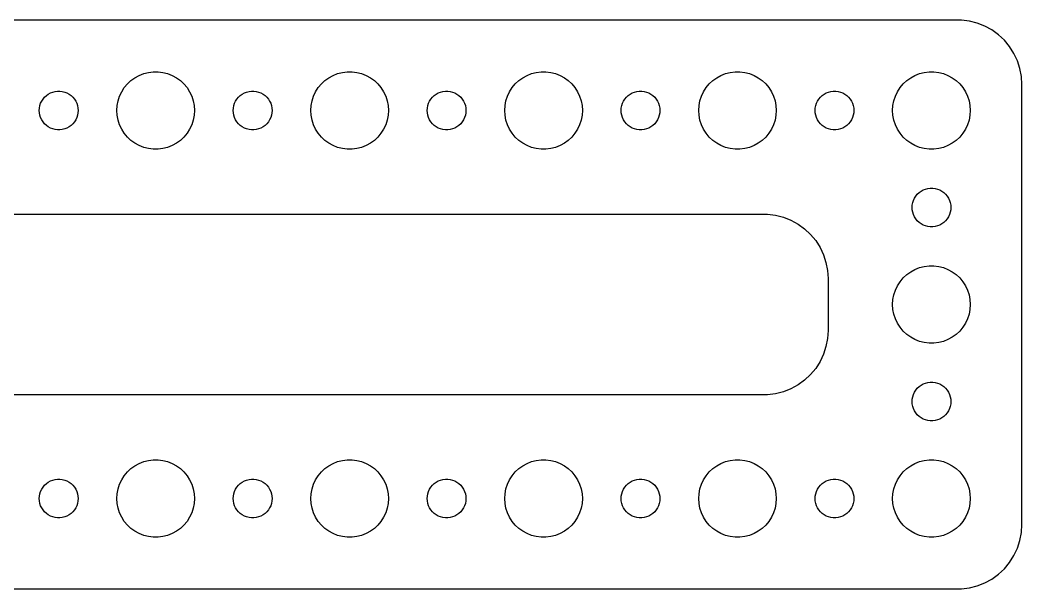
# Model space of a CAD drawing. Header units: metres. Extents: x -74 to 74, y -22 to 22.
# Drawn here: x -3 to 74.5, y -22 to 22 of the extents above; entities that cross this region are included whole.
import ezdxf

# ---------------------------------------------------------------- set-up
doc = ezdxf.new("R2010")
doc.units = ezdxf.units.M

msp = doc.modelspace()

# ---------------------------------------------------------------- linework, layer by layer
for p, q in [((69.8139, 21.9901), (-69.8139, 21.9901)), ((70.4369, 21.9114), (69.8139, 21.9901)), ((71.0451, 21.7553), (70.4369, 21.9114)), ((71.6289, 21.5241), (71.0451, 21.7553)), ((72.1791, 21.2216), (71.6289, 21.5241)), ((72.6871, 20.8526), (72.1791, 21.2216)), ((73.1448, 20.4227), (72.6871, 20.8526)), ((73.5451, 19.9389), (73.1448, 20.4227)), ((73.8815, 19.4088), (73.5451, 19.9389)), ((74.1489, 18.8406), (73.8815, 19.4088)), ((74.3429, 18.2434), (74.1489, 18.8406)), ((6.22266, 17.7145), (6.57294, 17.8532)), ((6.57294, 17.8532), (6.93785, 17.9469)), ((6.93785, 17.9469), (7.31161, 17.9941)), ((7.31161, 17.9941), (7.68837, 17.9941)), ((7.68837, 17.9941), (8.06213, 17.9469)), ((8.06213, 17.9469), (8.42705, 17.8532)), ((8.42705, 17.8532), (8.77733, 17.7145)), ((21.2227, 17.7145), (21.5729, 17.8532)), ((21.5729, 17.8532), (21.9379, 17.9469)), ((21.9379, 17.9469), (22.3116, 17.9941)), ((22.3116, 17.9941), (22.6884, 17.9941)), ((22.6884, 17.9941), (23.0621, 17.9469)), ((23.0621, 17.9469), (23.427, 17.8532)), ((23.427, 17.8532), (23.7773, 17.7145)), ((36.2227, 17.7145), (36.5729, 17.8532)), ((36.5729, 17.8532), (36.9379, 17.9469)), ((36.9379, 17.9469), (37.3116, 17.9941)), ((37.3116, 17.9941), (37.6884, 17.9941)), ((37.6884, 17.9941), (38.0621, 17.9469)), ((38.0621, 17.9469), (38.427, 17.8532)), ((38.427, 17.8532), (38.7773, 17.7145)), ((51.2227, 17.7145), (51.5729, 17.8532)), ((51.5729, 17.8532), (51.9379, 17.9469)), ((51.9379, 17.9469), (52.3116, 17.9941)), ((52.3116, 17.9941), (52.6884, 17.9941)), ((52.6884, 17.9941), (53.0621, 17.9469)), ((53.0621, 17.9469), (53.427, 17.8532)), ((53.427, 17.8532), (53.7773, 17.7145)), ((66.2227, 17.7145), (66.573, 17.8532)), ((66.573, 17.8532), (66.9379, 17.9469)), ((66.9379, 17.9469), (67.3116, 17.9941)), ((67.3116, 17.9941), (67.6884, 17.9941)), ((67.6884, 17.9941), (68.0621, 17.9469)), ((68.0621, 17.9469), (68.427, 17.8532)), ((68.427, 17.8532), (68.7773, 17.7145)), ((74.4606, 17.6267), (74.3429, 18.2434)), ((5.07294, 16.7634), (5.31308, 17.0536)), ((5.31308, 17.0536), (5.58772, 17.3115)), ((5.58772, 17.3115), (5.89252, 17.533)), ((5.89252, 17.533), (6.22266, 17.7145)), ((8.77733, 17.7145), (9.10747, 17.533)), ((9.10747, 17.533), (9.41226, 17.3115)), ((9.41226, 17.3115), (9.6869, 17.0536)), ((9.6869, 17.0536), (9.92705, 16.7634)), ((20.0729, 16.7634), (20.3131, 17.0536)), ((20.3131, 17.0536), (20.5877, 17.3115)), ((20.5877, 17.3115), (20.8925, 17.533)), ((20.8925, 17.533), (21.2227, 17.7145)), ((23.7773, 17.7145), (24.1075, 17.533)), ((24.1075, 17.533), (24.4123, 17.3115)), ((24.4123, 17.3115), (24.6869, 17.0536)), ((24.6869, 17.0536), (24.927, 16.7634)), ((35.0729, 16.7634), (35.3131, 17.0536)), ((35.3131, 17.0536), (35.5877, 17.3115)), ((35.5877, 17.3115), (35.8925, 17.533)), ((35.8925, 17.533), (36.2227, 17.7145)), ((38.7773, 17.7145), (39.1075, 17.533)), ((39.1075, 17.533), (39.4123, 17.3115)), ((39.4123, 17.3115), (39.6869, 17.0536)), ((39.6869, 17.0536), (39.927, 16.7634)), ((50.0729, 16.7634), (50.3131, 17.0536)), ((50.3131, 17.0536), (50.5877, 17.3115)), ((50.5877, 17.3115), (50.8925, 17.533)), ((50.8925, 17.533), (51.2227, 17.7145)), ((53.7773, 17.7145), (54.1075, 17.533)), ((54.1075, 17.533), (54.4123, 17.3115)), ((54.4123, 17.3115), (54.6869, 17.0536)), ((54.6869, 17.0536), (54.927, 16.7634)), ((65.073, 16.7634), (65.3131, 17.0536)), ((65.3131, 17.0536), (65.5877, 17.3115)), ((65.5877, 17.3115), (65.8925, 17.533)), ((65.8925, 17.533), (66.2227, 17.7145)), ((68.7773, 17.7145), (69.1075, 17.533)), ((69.1075, 17.533), (69.4123, 17.3115)), ((69.4123, 17.3115), (69.6869, 17.0536)), ((69.6869, 17.0536), (69.927, 16.7634)), ((74.5, 17), (74.4606, 17.6267)), ((-0.80373, 16.2665), (-0.63866, 16.3572)), ((-0.63866, 16.3572), (-0.46352, 16.4266)), ((-0.46352, 16.4266), (-0.28107, 16.4734)), ((-0.28107, 16.4734), (-0.09418, 16.497)), ((-0.09418, 16.497), (0.09418, 16.497)), ((0.09418, 16.497), (0.28107, 16.4734)), ((0.28107, 16.4734), (0.46352, 16.4266)), ((0.46352, 16.4266), (0.63866, 16.3572)), ((0.63866, 16.3572), (0.80373, 16.2665)), ((4.71066, 16.1044), (4.87108, 16.4453)), ((4.87108, 16.4453), (5.07294, 16.7634)), ((9.92705, 16.7634), (10.1289, 16.4453)), ((10.1289, 16.4453), (10.2893, 16.1044)), ((14.1963, 16.2665), (14.3613, 16.3572)), ((14.3613, 16.3572), (14.5365, 16.4266)), ((14.5365, 16.4266), (14.7189, 16.4734)), ((14.7189, 16.4734), (14.9058, 16.497)), ((14.9058, 16.497), (15.0942, 16.497)), ((15.0942, 16.497), (15.2811, 16.4734)), ((15.2811, 16.4734), (15.4635, 16.4266)), ((15.4635, 16.4266), (15.6387, 16.3572)), ((15.6387, 16.3572), (15.8037, 16.2665)), ((19.7107, 16.1044), (19.8711, 16.4453)), ((19.8711, 16.4453), (20.0729, 16.7634)), ((24.927, 16.7634), (25.1289, 16.4453)), ((25.1289, 16.4453), (25.2893, 16.1044)), ((29.1963, 16.2665), (29.3613, 16.3572)), ((29.3613, 16.3572), (29.5365, 16.4266)), ((29.5365, 16.4266), (29.7189, 16.4734)), ((29.7189, 16.4734), (29.9058, 16.497)), ((29.9058, 16.497), (30.0942, 16.497)), ((30.0942, 16.497), (30.2811, 16.4734)), ((30.2811, 16.4734), (30.4635, 16.4266)), ((30.4635, 16.4266), (30.6387, 16.3572)), ((30.6387, 16.3572), (30.8037, 16.2665)), ((34.7107, 16.1044), (34.8711, 16.4453)), ((34.8711, 16.4453), (35.0729, 16.7634)), ((39.927, 16.7634), (40.1289, 16.4453)), ((40.1289, 16.4453), (40.2893, 16.1044)), ((44.1963, 16.2665), (44.3613, 16.3572)), ((44.3613, 16.3572), (44.5365, 16.4266)), ((44.5365, 16.4266), (44.7189, 16.4734)), ((44.7189, 16.4734), (44.9058, 16.497)), ((44.9058, 16.497), (45.0942, 16.497)), ((45.0942, 16.497), (45.2811, 16.4734)), ((45.2811, 16.4734), (45.4635, 16.4266)), ((45.4635, 16.4266), (45.6387, 16.3572)), ((45.6387, 16.3572), (45.8037, 16.2665)), ((49.7107, 16.1044), (49.8711, 16.4453)), ((49.8711, 16.4453), (50.0729, 16.7634)), ((54.927, 16.7634), (55.1289, 16.4453)), ((55.1289, 16.4453), (55.2893, 16.1044)), ((59.1963, 16.2665), (59.3613, 16.3572)), ((59.3613, 16.3572), (59.5365, 16.4266)), ((59.5365, 16.4266), (59.7189, 16.4734)), ((59.7189, 16.4734), (59.9058, 16.497)), ((59.9058, 16.497), (60.0942, 16.497)), ((60.0942, 16.497), (60.2811, 16.4734)), ((60.2811, 16.4734), (60.4635, 16.4266)), ((60.4635, 16.4266), (60.6387, 16.3572)), ((60.6387, 16.3572), (60.8037, 16.2665)), ((64.7107, 16.1044), (64.8711, 16.4453)), ((64.8711, 16.4453), (65.073, 16.7634)), ((69.927, 16.7634), (70.1289, 16.4453)), ((70.1289, 16.4453), (70.2893, 16.1044)), ((74.5, -17), (74.5, 17)), ((-1.45287, 15.373), (-1.39465, 15.5522)), ((-1.39465, 15.5522), (-1.31445, 15.7226)), ((-1.31445, 15.7226), (-1.21352, 15.8817)), ((-1.21352, 15.8817), (-1.09344, 16.0268)), ((-1.09344, 16.0268), (-0.95613, 16.1558)), ((-0.95613, 16.1558), (-0.80373, 16.2665)), ((0.80373, 16.2665), (0.95613, 16.1558)), ((0.95613, 16.1558), (1.09344, 16.0268)), ((1.09344, 16.0268), (1.21352, 15.8817)), ((1.21352, 15.8817), (1.31445, 15.7226)), ((1.31445, 15.7226), (1.39465, 15.5522)), ((1.39465, 15.5522), (1.45287, 15.373)), ((4.52365, 15.376), (4.59424, 15.7461)), ((4.59424, 15.7461), (4.71066, 16.1044)), ((10.2893, 16.1044), (10.4057, 15.7461)), ((10.4057, 15.7461), (10.4763, 15.376)), ((13.5471, 15.373), (13.6053, 15.5522)), ((13.6053, 15.5522), (13.6855, 15.7226)), ((13.6855, 15.7226), (13.7865, 15.8817)), ((13.7865, 15.8817), (13.9065, 16.0268)), ((13.9065, 16.0268), (14.0439, 16.1558)), ((14.0439, 16.1558), (14.1963, 16.2665)), ((15.8037, 16.2665), (15.9561, 16.1558)), ((15.9561, 16.1558), (16.0934, 16.0268)), ((16.0934, 16.0268), (16.2135, 15.8817)), ((16.2135, 15.8817), (16.3145, 15.7226)), ((16.3145, 15.7226), (16.3947, 15.5522)), ((16.3947, 15.5522), (16.4529, 15.373)), ((19.5237, 15.376), (19.5942, 15.7461)), ((19.5942, 15.7461), (19.7107, 16.1044)), ((25.2893, 16.1044), (25.4057, 15.7461)), ((25.4057, 15.7461), (25.4763, 15.376)), ((28.5471, 15.373), (28.6053, 15.5522)), ((28.6053, 15.5522), (28.6855, 15.7226)), ((28.6855, 15.7226), (28.7865, 15.8817)), ((28.7865, 15.8817), (28.9065, 16.0268)), ((28.9065, 16.0268), (29.0439, 16.1558)), ((29.0439, 16.1558), (29.1963, 16.2665)), ((30.8037, 16.2665), (30.9561, 16.1558)), ((30.9561, 16.1558), (31.0934, 16.0268)), ((31.0934, 16.0268), (31.2135, 15.8817)), ((31.2135, 15.8817), (31.3145, 15.7226)), ((31.3145, 15.7226), (31.3947, 15.5522)), ((31.3947, 15.5522), (31.4529, 15.373)), ((34.5237, 15.376), (34.5942, 15.7461)), ((34.5942, 15.7461), (34.7107, 16.1044)), ((40.2893, 16.1044), (40.4057, 15.7461)), ((40.4057, 15.7461), (40.4763, 15.376)), ((43.5471, 15.373), (43.6053, 15.5522)), ((43.6053, 15.5522), (43.6855, 15.7226)), ((43.6855, 15.7226), (43.7865, 15.8817)), ((43.7865, 15.8817), (43.9065, 16.0268)), ((43.9065, 16.0268), (44.0439, 16.1558)), ((44.0439, 16.1558), (44.1963, 16.2665)), ((45.8037, 16.2665), (45.9561, 16.1558)), ((45.9561, 16.1558), (46.0934, 16.0268)), ((46.0934, 16.0268), (46.2135, 15.8817)), ((46.2135, 15.8817), (46.3145, 15.7226)), ((46.3145, 15.7226), (46.3947, 15.5522)), ((46.3947, 15.5522), (46.4529, 15.373)), ((49.5237, 15.376), (49.5942, 15.7461)), ((49.5942, 15.7461), (49.7107, 16.1044)), ((55.2893, 16.1044), (55.4057, 15.7461)), ((55.4057, 15.7461), (55.4763, 15.376)), ((58.5471, 15.373), (58.6053, 15.5522)), ((58.6053, 15.5522), (58.6855, 15.7226)), ((58.6855, 15.7226), (58.7865, 15.8817)), ((58.7865, 15.8817), (58.9065, 16.0268)), ((58.9065, 16.0268), (59.0439, 16.1558)), ((59.0439, 16.1558), (59.1963, 16.2665)), ((60.8037, 16.2665), (60.9561, 16.1558)), ((60.9561, 16.1558), (61.0934, 16.0268)), ((61.0934, 16.0268), (61.2135, 15.8817)), ((61.2135, 15.8817), (61.3145, 15.7226)), ((61.3145, 15.7226), (61.3947, 15.5522)), ((61.3947, 15.5522), (61.4529, 15.373)), ((64.5237, 15.376), (64.5943, 15.7461)), ((64.5943, 15.7461), (64.7107, 16.1044)), ((70.2893, 16.1044), (70.4057, 15.7461)), ((70.4057, 15.7461), (70.4763, 15.376)), ((-1.5, 15), (-1.48816, 15.188)), ((-1.48816, 14.812), (-1.5, 15)), ((-1.48816, 15.188), (-1.45287, 15.373)), ((-1.45287, 14.627), (-1.48816, 14.812)), ((1.45287, 15.373), (1.48816, 15.188)), ((1.48816, 14.812), (1.45287, 14.627)), ((1.48816, 15.188), (1.5, 15)), ((1.5, 15), (1.48816, 14.812)), ((4.5, 15), (4.52365, 15.376)), ((4.52365, 14.624), (4.5, 15)), ((10.4763, 15.376), (10.5, 15)), ((10.5, 15), (10.4763, 14.624)), ((13.5, 15), (13.5118, 15.188)), ((13.5118, 14.812), (13.5, 15)), ((13.5118, 15.188), (13.5471, 15.373)), ((13.5471, 14.627), (13.5118, 14.812)), ((16.4529, 15.373), (16.4882, 15.188)), ((16.4882, 14.812), (16.4529, 14.627)), ((16.4882, 15.188), (16.5, 15)), ((16.5, 15), (16.4882, 14.812)), ((19.5, 15), (19.5237, 15.376)), ((19.5237, 14.624), (19.5, 15)), ((25.4763, 15.376), (25.5, 15)), ((25.5, 15), (25.4763, 14.624)), ((28.5, 15), (28.5118, 15.188)), ((28.5118, 14.812), (28.5, 15)), ((28.5118, 15.188), (28.5471, 15.373)), ((28.5471, 14.627), (28.5118, 14.812)), ((31.4529, 15.373), (31.4882, 15.188)), ((31.4882, 14.812), (31.4529, 14.627)), ((31.4882, 15.188), (31.5, 15)), ((31.5, 15), (31.4882, 14.812)), ((34.5, 15), (34.5237, 15.376)), ((34.5237, 14.624), (34.5, 15)), ((40.4763, 15.376), (40.5, 15)), ((40.5, 15), (40.4763, 14.624)), ((43.5, 15), (43.5118, 15.188)), ((43.5118, 14.812), (43.5, 15)), ((43.5118, 15.188), (43.5471, 15.373)), ((43.5471, 14.627), (43.5118, 14.812)), ((46.4529, 15.373), (46.4882, 15.188)), ((46.4882, 14.812), (46.4529, 14.627)), ((46.4882, 15.188), (46.5, 15)), ((46.5, 15), (46.4882, 14.812)), ((49.5, 15), (49.5237, 15.376)), ((49.5237, 14.624), (49.5, 15)), ((55.4763, 15.376), (55.5, 15)), ((55.5, 15), (55.4763, 14.624)), ((58.5, 15), (58.5118, 15.188)), ((58.5118, 14.812), (58.5, 15)), ((58.5118, 15.188), (58.5471, 15.373)), ((58.5471, 14.627), (58.5118, 14.812)), ((61.4529, 15.373), (61.4882, 15.188)), ((61.4882, 14.812), (61.4529, 14.627)), ((61.4882, 15.188), (61.5, 15)), ((61.5, 15), (61.4882, 14.812)), ((64.5, 15), (64.5237, 15.376)), ((64.5237, 14.624), (64.5, 15)), ((70.4763, 15.376), (70.5, 15)), ((70.5, 15), (70.4763, 14.624)), ((-1.39465, 14.4478), (-1.45287, 14.627)), ((-1.31445, 14.2774), (-1.39465, 14.4478)), ((-1.21352, 14.1183), (-1.31445, 14.2774)), ((-1.09344, 13.9732), (-1.21352, 14.1183)), ((-0.95613, 13.8442), (-1.09344, 13.9732)), ((1.09344, 13.9732), (0.95613, 13.8442)), ((1.21352, 14.1183), (1.09344, 13.9732)), ((1.31445, 14.2774), (1.21352, 14.1183)), ((1.39465, 14.4478), (1.31445, 14.2774)), ((1.45287, 14.627), (1.39465, 14.4478)), ((4.59424, 14.2539), (4.52365, 14.624)), ((4.71066, 13.8956), (4.59424, 14.2539)), ((10.4057, 14.2539), (10.2893, 13.8956)), ((10.4763, 14.624), (10.4057, 14.2539)), ((13.6053, 14.4478), (13.5471, 14.627)), ((13.6855, 14.2774), (13.6053, 14.4478)), ((13.7865, 14.1183), (13.6855, 14.2774)), ((13.9065, 13.9732), (13.7865, 14.1183)), ((14.0439, 13.8442), (13.9065, 13.9732)), ((16.0934, 13.9732), (15.9561, 13.8442)), ((16.2135, 14.1183), (16.0934, 13.9732)), ((16.3145, 14.2774), (16.2135, 14.1183)), ((16.3947, 14.4478), (16.3145, 14.2774)), ((16.4529, 14.627), (16.3947, 14.4478)), ((19.5942, 14.2539), (19.5237, 14.624)), ((19.7107, 13.8956), (19.5942, 14.2539)), ((25.4057, 14.2539), (25.2893, 13.8956)), ((25.4763, 14.624), (25.4057, 14.2539)), ((28.6053, 14.4478), (28.5471, 14.627)), ((28.6855, 14.2774), (28.6053, 14.4478)), ((28.7865, 14.1183), (28.6855, 14.2774)), ((28.9065, 13.9732), (28.7865, 14.1183)), ((29.0439, 13.8442), (28.9065, 13.9732)), ((31.0934, 13.9732), (30.9561, 13.8442)), ((31.2135, 14.1183), (31.0934, 13.9732)), ((31.3145, 14.2774), (31.2135, 14.1183)), ((31.3947, 14.4478), (31.3145, 14.2774)), ((31.4529, 14.627), (31.3947, 14.4478)), ((34.5942, 14.2539), (34.5237, 14.624)), ((34.7107, 13.8956), (34.5942, 14.2539)), ((40.4057, 14.2539), (40.2893, 13.8956)), ((40.4763, 14.624), (40.4057, 14.2539)), ((43.6053, 14.4478), (43.5471, 14.627)), ((43.6855, 14.2774), (43.6053, 14.4478)), ((43.7865, 14.1183), (43.6855, 14.2774)), ((43.9065, 13.9732), (43.7865, 14.1183)), ((44.0439, 13.8442), (43.9065, 13.9732)), ((46.0934, 13.9732), (45.9561, 13.8442)), ((46.2135, 14.1183), (46.0934, 13.9732)), ((46.3145, 14.2774), (46.2135, 14.1183)), ((46.3947, 14.4478), (46.3145, 14.2774)), ((46.4529, 14.627), (46.3947, 14.4478)), ((49.5942, 14.2539), (49.5237, 14.624)), ((49.7107, 13.8956), (49.5942, 14.2539)), ((55.4057, 14.2539), (55.2893, 13.8956)), ((55.4763, 14.624), (55.4057, 14.2539)), ((58.6053, 14.4478), (58.5471, 14.627)), ((58.6855, 14.2774), (58.6053, 14.4478)), ((58.7865, 14.1183), (58.6855, 14.2774)), ((58.9065, 13.9732), (58.7865, 14.1183)), ((59.0439, 13.8442), (58.9065, 13.9732)), ((61.0934, 13.9732), (60.9561, 13.8442)), ((61.2135, 14.1183), (61.0934, 13.9732)), ((61.3145, 14.2774), (61.2135, 14.1183)), ((61.3947, 14.4478), (61.3145, 14.2774)), ((61.4529, 14.627), (61.3947, 14.4478)), ((64.5943, 14.2539), (64.5237, 14.624)), ((64.7107, 13.8956), (64.5943, 14.2539)), ((70.4057, 14.2539), (70.2893, 13.8956)), ((70.4763, 14.624), (70.4057, 14.2539)), ((-0.80373, 13.7335), (-0.95613, 13.8442)), ((-0.63866, 13.6427), (-0.80373, 13.7335)), ((-0.46352, 13.5734), (-0.63866, 13.6427)), ((-0.28107, 13.5266), (-0.46352, 13.5734)), ((-0.09418, 13.5029), (-0.28107, 13.5266)), ((0.09418, 13.5029), (-0.09418, 13.5029)), ((0.28107, 13.5266), (0.09418, 13.5029)), ((0.46352, 13.5734), (0.28107, 13.5266)), ((0.63866, 13.6427), (0.46352, 13.5734)), ((0.80373, 13.7335), (0.63866, 13.6427)), ((0.95613, 13.8442), (0.80373, 13.7335)), ((4.87108, 13.5547), (4.71066, 13.8956)), ((5.07294, 13.2366), (4.87108, 13.5547)), ((5.31308, 12.9464), (5.07294, 13.2366)), ((9.92705, 13.2366), (9.6869, 12.9464)), ((10.1289, 13.5547), (9.92705, 13.2366)), ((10.2893, 13.8956), (10.1289, 13.5547)), ((14.1963, 13.7335), (14.0439, 13.8442)), ((14.3613, 13.6427), (14.1963, 13.7335)), ((14.5365, 13.5734), (14.3613, 13.6427)), ((14.7189, 13.5266), (14.5365, 13.5734)), ((14.9058, 13.5029), (14.7189, 13.5266)), ((15.0942, 13.5029), (14.9058, 13.5029)), ((15.2811, 13.5266), (15.0942, 13.5029)), ((15.4635, 13.5734), (15.2811, 13.5266)), ((15.6387, 13.6427), (15.4635, 13.5734)), ((15.8037, 13.7335), (15.6387, 13.6427)), ((15.9561, 13.8442), (15.8037, 13.7335)), ((19.8711, 13.5547), (19.7107, 13.8956)), ((20.0729, 13.2366), (19.8711, 13.5547)), ((20.3131, 12.9464), (20.0729, 13.2366)), ((24.927, 13.2366), (24.6869, 12.9464)), ((25.1289, 13.5547), (24.927, 13.2366)), ((25.2893, 13.8956), (25.1289, 13.5547)), ((29.1963, 13.7335), (29.0439, 13.8442)), ((29.3613, 13.6427), (29.1963, 13.7335)), ((29.5365, 13.5734), (29.3613, 13.6427)), ((29.7189, 13.5266), (29.5365, 13.5734)), ((29.9058, 13.5029), (29.7189, 13.5266)), ((30.0942, 13.5029), (29.9058, 13.5029)), ((30.2811, 13.5266), (30.0942, 13.5029)), ((30.4635, 13.5734), (30.2811, 13.5266)), ((30.6387, 13.6427), (30.4635, 13.5734)), ((30.8037, 13.7335), (30.6387, 13.6427)), ((30.9561, 13.8442), (30.8037, 13.7335)), ((34.8711, 13.5547), (34.7107, 13.8956)), ((35.0729, 13.2366), (34.8711, 13.5547)), ((35.3131, 12.9464), (35.0729, 13.2366)), ((39.927, 13.2366), (39.6869, 12.9464)), ((40.1289, 13.5547), (39.927, 13.2366)), ((40.2893, 13.8956), (40.1289, 13.5547)), ((44.1963, 13.7335), (44.0439, 13.8442)), ((44.3613, 13.6427), (44.1963, 13.7335)), ((44.5365, 13.5734), (44.3613, 13.6427)), ((44.7189, 13.5266), (44.5365, 13.5734)), ((44.9058, 13.5029), (44.7189, 13.5266)), ((45.0942, 13.5029), (44.9058, 13.5029)), ((45.2811, 13.5266), (45.0942, 13.5029)), ((45.4635, 13.5734), (45.2811, 13.5266)), ((45.6387, 13.6427), (45.4635, 13.5734)), ((45.8037, 13.7335), (45.6387, 13.6427)), ((45.9561, 13.8442), (45.8037, 13.7335)), ((49.8711, 13.5547), (49.7107, 13.8956)), ((50.0729, 13.2366), (49.8711, 13.5547)), ((50.3131, 12.9464), (50.0729, 13.2366)), ((54.927, 13.2366), (54.6869, 12.9464)), ((55.1289, 13.5547), (54.927, 13.2366)), ((55.2893, 13.8956), (55.1289, 13.5547)), ((59.1963, 13.7335), (59.0439, 13.8442)), ((59.3613, 13.6427), (59.1963, 13.7335)), ((59.5365, 13.5734), (59.3613, 13.6427)), ((59.7189, 13.5266), (59.5365, 13.5734)), ((59.9058, 13.5029), (59.7189, 13.5266)), ((60.0942, 13.5029), (59.9058, 13.5029)), ((60.2811, 13.5266), (60.0942, 13.5029)), ((60.4635, 13.5734), (60.2811, 13.5266)), ((60.6387, 13.6427), (60.4635, 13.5734)), ((60.8037, 13.7335), (60.6387, 13.6427)), ((60.9561, 13.8442), (60.8037, 13.7335)), ((64.8711, 13.5547), (64.7107, 13.8956)), ((65.073, 13.2366), (64.8711, 13.5547)), ((65.3131, 12.9464), (65.073, 13.2366)), ((69.927, 13.2366), (69.6869, 12.9464)), ((70.1289, 13.5547), (69.927, 13.2366)), ((70.2893, 13.8956), (70.1289, 13.5547)), ((5.58772, 12.6884), (5.31308, 12.9464)), ((5.89252, 12.467), (5.58772, 12.6884)), ((6.22266, 12.2855), (5.89252, 12.467)), ((9.10747, 12.467), (8.77733, 12.2855)), ((9.41226, 12.6884), (9.10747, 12.467)), ((9.6869, 12.9464), (9.41226, 12.6884)), ((20.5877, 12.6884), (20.3131, 12.9464)), ((20.8925, 12.467), (20.5877, 12.6884)), ((21.2227, 12.2855), (20.8925, 12.467)), ((24.1075, 12.467), (23.7773, 12.2855)), ((24.4123, 12.6884), (24.1075, 12.467)), ((24.6869, 12.9464), (24.4123, 12.6884)), ((35.5877, 12.6884), (35.3131, 12.9464)), ((35.8925, 12.467), (35.5877, 12.6884)), ((36.2227, 12.2855), (35.8925, 12.467)), ((39.1075, 12.467), (38.7773, 12.2855)), ((39.4123, 12.6884), (39.1075, 12.467)), ((39.6869, 12.9464), (39.4123, 12.6884)), ((50.5877, 12.6884), (50.3131, 12.9464)), ((50.8925, 12.467), (50.5877, 12.6884)), ((51.2227, 12.2855), (50.8925, 12.467)), ((54.1075, 12.467), (53.7773, 12.2855)), ((54.4123, 12.6884), (54.1075, 12.467)), ((54.6869, 12.9464), (54.4123, 12.6884)), ((65.5877, 12.6884), (65.3131, 12.9464)), ((65.8925, 12.467), (65.5877, 12.6884)), ((66.2227, 12.2855), (65.8925, 12.467)), ((69.1075, 12.467), (68.7773, 12.2855)), ((69.4123, 12.6884), (69.1075, 12.467)), ((69.6869, 12.9464), (69.4123, 12.6884)), ((6.57294, 12.1468), (6.22266, 12.2855)), ((6.93785, 12.0531), (6.57294, 12.1468)), ((7.31161, 12.0059), (6.93785, 12.0531)), ((7.68837, 12.0059), (7.31161, 12.0059)), ((8.06213, 12.0531), (7.68837, 12.0059)), ((8.42705, 12.1468), (8.06213, 12.0531)), ((8.77733, 12.2855), (8.42705, 12.1468)), ((21.5729, 12.1468), (21.2227, 12.2855)), ((21.9379, 12.0531), (21.5729, 12.1468)), ((22.3116, 12.0059), (21.9379, 12.0531)), ((22.6884, 12.0059), (22.3116, 12.0059)), ((23.0621, 12.0531), (22.6884, 12.0059)), ((23.427, 12.1468), (23.0621, 12.0531)), ((23.7773, 12.2855), (23.427, 12.1468)), ((36.5729, 12.1468), (36.2227, 12.2855)), ((36.9379, 12.0531), (36.5729, 12.1468)), ((37.3116, 12.0059), (36.9379, 12.0531)), ((37.6884, 12.0059), (37.3116, 12.0059)), ((38.0621, 12.0531), (37.6884, 12.0059)), ((38.427, 12.1468), (38.0621, 12.0531)), ((38.7773, 12.2855), (38.427, 12.1468)), ((51.5729, 12.1468), (51.2227, 12.2855)), ((51.9379, 12.0531), (51.5729, 12.1468)), ((52.3116, 12.0059), (51.9379, 12.0531)), ((52.6884, 12.0059), (52.3116, 12.0059)), ((53.0621, 12.0531), (52.6884, 12.0059)), ((53.427, 12.1468), (53.0621, 12.0531)), ((53.7773, 12.2855), (53.427, 12.1468)), ((66.573, 12.1468), (66.2227, 12.2855)), ((66.9379, 12.0531), (66.573, 12.1468)), ((67.3116, 12.0059), (66.9379, 12.0531)), ((67.6884, 12.0059), (67.3116, 12.0059)), ((68.0621, 12.0531), (67.6884, 12.0059)), ((68.427, 12.1468), (68.0621, 12.0531)), ((68.7773, 12.2855), (68.427, 12.1468)), ((66.2865, 8.38167), (66.4065, 8.52681)), ((66.4065, 8.52681), (66.5439, 8.65576)), ((66.5439, 8.65576), (66.6963, 8.76648)), ((66.6963, 8.76648), (66.8613, 8.85724)), ((66.8613, 8.85724), (67.0365, 8.92657)), ((67.0365, 8.92657), (67.2189, 8.97342)), ((67.2189, 8.97342), (67.4058, 8.99704)), ((67.4058, 8.99704), (67.5942, 8.99704)), ((67.5942, 8.99704), (67.7811, 8.97342)), ((67.7811, 8.97342), (67.9635, 8.92657)), ((67.9635, 8.92657), (68.1387, 8.85724)), ((68.1387, 8.85724), (68.3037, 8.76648)), ((68.3037, 8.76648), (68.4561, 8.65576)), ((68.4561, 8.65576), (68.5934, 8.52681)), ((68.5934, 8.52681), (68.7135, 8.38167)), ((66.0118, 7.68799), (66.0471, 7.87303)), ((66.0471, 7.87303), (66.1053, 8.05219)), ((66.1053, 8.05219), (66.1855, 8.22263)), ((66.1855, 8.22263), (66.2865, 8.38167)), ((68.7135, 8.38167), (68.8145, 8.22263)), ((68.8145, 8.22263), (68.8947, 8.05219)), ((68.8947, 8.05219), (68.9529, 7.87303)), ((68.9529, 7.87303), (68.9882, 7.68799)), ((-54.8139, 6.99013), (54.8139, 6.99013)), ((54.8139, 6.99013), (55.4369, 6.91142)), ((66, 7.5), (66.0118, 7.68799)), ((66.0118, 7.312), (66, 7.5)), ((66.0471, 7.12695), (66.0118, 7.312)), ((66.1053, 6.9478), (66.0471, 7.12695)), ((68.9529, 7.12695), (68.8947, 6.9478)), ((68.9882, 7.312), (68.9529, 7.12695)), ((68.9882, 7.68799), (69, 7.5)), ((69, 7.5), (68.9882, 7.312)), ((55.4369, 6.91142), (56.0451, 6.75528)), ((56.0451, 6.75528), (56.6289, 6.52412)), ((56.6289, 6.52412), (57.1791, 6.22163)), ((57.1791, 6.22163), (57.6871, 5.85255)), ((66.1855, 6.77736), (66.1053, 6.9478)), ((66.2865, 6.61832), (66.1855, 6.77736)), ((66.4065, 6.47318), (66.2865, 6.61832)), ((66.5439, 6.34422), (66.4065, 6.47318)), ((66.6963, 6.23351), (66.5439, 6.34422)), ((66.8613, 6.14275), (66.6963, 6.23351)), ((68.3037, 6.23351), (68.1387, 6.14275)), ((68.4561, 6.34422), (68.3037, 6.23351)), ((68.5934, 6.47318), (68.4561, 6.34422)), ((68.7135, 6.61832), (68.5934, 6.47318)), ((68.8145, 6.77736), (68.7135, 6.61832)), ((68.8947, 6.9478), (68.8145, 6.77736)), ((57.6871, 5.85255), (58.1448, 5.42273)), ((67.0365, 6.07341), (66.8613, 6.14275)), ((67.2189, 6.02657), (67.0365, 6.07341)), ((67.4058, 6.00294), (67.2189, 6.02657)), ((67.5942, 6.00294), (67.4058, 6.00294)), ((67.7811, 6.02657), (67.5942, 6.00294)), ((67.9635, 6.07341), (67.7811, 6.02657)), ((68.1387, 6.14275), (67.9635, 6.07341)), ((58.1448, 5.42273), (58.5451, 4.93892)), ((58.5451, 4.93892), (58.8815, 4.40877)), ((58.8815, 4.40877), (59.1489, 3.84062)), ((59.1489, 3.84062), (59.3429, 3.24344)), ((59.3429, 3.24344), (59.4606, 2.62666)), ((59.4606, 2.62666), (59.5, 2)), ((65.5877, 2.31154), (65.8925, 2.53297)), ((65.8925, 2.53297), (66.2227, 2.71448)), ((66.2227, 2.71448), (66.573, 2.85316)), ((66.573, 2.85316), (66.9379, 2.94685)), ((66.9379, 2.94685), (67.3116, 2.99408)), ((67.3116, 2.99408), (67.6884, 2.99408)), ((67.6884, 2.99408), (68.0621, 2.94685)), ((68.0621, 2.94685), (68.427, 2.85316)), ((68.427, 2.85316), (68.7773, 2.71448)), ((68.7773, 2.71448), (69.1075, 2.53297)), ((69.1075, 2.53297), (69.4123, 2.31154)), ((59.5, 2), (59.5, -2)), ((64.8711, 1.44525), (65.073, 1.76335)), ((65.073, 1.76335), (65.3131, 2.05363)), ((65.3131, 2.05363), (65.5877, 2.31154)), ((69.4123, 2.31154), (69.6869, 2.05363)), ((69.6869, 2.05363), (69.927, 1.76335)), ((69.927, 1.76335), (70.1289, 1.44525)), ((64.5943, 0.74606), (64.7107, 1.10437)), ((64.7107, 1.10437), (64.8711, 1.44525)), ((70.1289, 1.44525), (70.2893, 1.10437)), ((70.2893, 1.10437), (70.4057, 0.74606)), ((64.5, 0), (64.5237, 0.37599)), ((64.5237, -0.37599), (64.5, 0)), ((64.5237, 0.37599), (64.5943, 0.74606)), ((70.4057, 0.74606), (70.4763, 0.37599)), ((70.4763, 0.37599), (70.5, 0)), ((70.5, 0), (70.4763, -0.37599)), ((64.5943, -0.74606), (64.5237, -0.37599)), ((64.7107, -1.10437), (64.5943, -0.74606)), ((70.4057, -0.74606), (70.2893, -1.10437)), ((70.4763, -0.37599), (70.4057, -0.74606)), ((64.8711, -1.44525), (64.7107, -1.10437)), ((65.073, -1.76335), (64.8711, -1.44525)), ((70.1289, -1.44525), (69.927, -1.76335)), ((70.2893, -1.10437), (70.1289, -1.44525)), ((59.5, -2), (59.4606, -2.62666)), ((65.3131, -2.05363), (65.073, -1.76335)), ((65.5877, -2.31154), (65.3131, -2.05363)), ((65.8925, -2.53297), (65.5877, -2.31154)), ((69.4123, -2.31154), (69.1075, -2.53297)), ((69.6869, -2.05363), (69.4123, -2.31154)), ((69.927, -1.76335), (69.6869, -2.05363)), ((59.4606, -2.62666), (59.3429, -3.24344)), ((66.2227, -2.71448), (65.8925, -2.53297)), ((66.573, -2.85316), (66.2227, -2.71448)), ((66.9379, -2.94685), (66.573, -2.85316)), ((67.3116, -2.99408), (66.9379, -2.94685)), ((67.6884, -2.99408), (67.3116, -2.99408)), ((68.0621, -2.94685), (67.6884, -2.99408)), ((68.427, -2.85316), (68.0621, -2.94685)), ((68.7773, -2.71448), (68.427, -2.85316)), ((69.1075, -2.53297), (68.7773, -2.71448)), ((59.1489, -3.84062), (58.8815, -4.40877)), ((59.3429, -3.24344), (59.1489, -3.84062)), ((58.8815, -4.40877), (58.5451, -4.93892)), ((58.1448, -5.42273), (57.6871, -5.85255)), ((58.5451, -4.93892), (58.1448, -5.42273)), ((57.6871, -5.85255), (57.1791, -6.22163)), ((66.6963, -6.23351), (66.8613, -6.14275)), ((66.8613, -6.14275), (67.0365, -6.07341)), ((67.0365, -6.07341), (67.2189, -6.02657)), ((67.2189, -6.02657), (67.4058, -6.00294)), ((67.4058, -6.00294), (67.5942, -6.00294)), ((67.5942, -6.00294), (67.7811, -6.02657)), ((67.7811, -6.02657), (67.9635, -6.07341)), ((67.9635, -6.07341), (68.1387, -6.14275)), ((68.1387, -6.14275), (68.3037, -6.23351)), ((55.4369, -6.91142), (54.8139, -6.99013)), ((56.0451, -6.75528), (55.4369, -6.91142)), ((56.6289, -6.52412), (56.0451, -6.75528)), ((57.1791, -6.22163), (56.6289, -6.52412)), ((66.0471, -7.12695), (66.1053, -6.9478)), ((66.1053, -6.9478), (66.1855, -6.77736)), ((66.1855, -6.77736), (66.2865, -6.61832)), ((66.2865, -6.61832), (66.4065, -6.47318)), ((66.4065, -6.47318), (66.5439, -6.34422)), ((66.5439, -6.34422), (66.6963, -6.23351)), ((68.3037, -6.23351), (68.4561, -6.34422)), ((68.4561, -6.34422), (68.5934, -6.47318)), ((68.5934, -6.47318), (68.7135, -6.61832)), ((68.7135, -6.61832), (68.8145, -6.77736)), ((68.8145, -6.77736), (68.8947, -6.9478)), ((68.8947, -6.9478), (68.9529, -7.12695)), ((54.8139, -6.99013), (-54.8139, -6.99013)), ((66, -7.5), (66.0118, -7.312)), ((66.0118, -7.68799), (66, -7.5)), ((66.0118, -7.312), (66.0471, -7.12695)), ((66.0471, -7.87303), (66.0118, -7.68799)), ((68.9529, -7.12695), (68.9882, -7.312)), ((68.9882, -7.68799), (68.9529, -7.87303)), ((68.9882, -7.312), (69, -7.5)), ((69, -7.5), (68.9882, -7.68799)), ((66.1053, -8.05219), (66.0471, -7.87303)), ((66.1855, -8.22263), (66.1053, -8.05219)), ((66.2865, -8.38167), (66.1855, -8.22263)), ((66.4065, -8.52681), (66.2865, -8.38167)), ((68.7135, -8.38167), (68.5934, -8.52681)), ((68.8145, -8.22263), (68.7135, -8.38167)), ((68.8947, -8.05219), (68.8145, -8.22263)), ((68.9529, -7.87303), (68.8947, -8.05219)), ((66.5439, -8.65576), (66.4065, -8.52681)), ((66.6963, -8.76648), (66.5439, -8.65576)), ((66.8613, -8.85724), (66.6963, -8.76648)), ((67.0365, -8.92657), (66.8613, -8.85724)), ((67.2189, -8.97342), (67.0365, -8.92657)), ((67.4058, -8.99704), (67.2189, -8.97342)), ((67.5942, -8.99704), (67.4058, -8.99704)), ((67.7811, -8.97342), (67.5942, -8.99704)), ((67.9635, -8.92657), (67.7811, -8.97342)), ((68.1387, -8.85724), (67.9635, -8.92657)), ((68.3037, -8.76648), (68.1387, -8.85724)), ((68.4561, -8.65576), (68.3037, -8.76648)), ((68.5934, -8.52681), (68.4561, -8.65576)), ((5.89252, -12.467), (6.22266, -12.2855)), ((6.22266, -12.2855), (6.57294, -12.1468)), ((6.57294, -12.1468), (6.93785, -12.0531)), ((6.93785, -12.0531), (7.31161, -12.0059)), ((7.31161, -12.0059), (7.68837, -12.0059)), ((7.68837, -12.0059), (8.06213, -12.0531)), ((8.06213, -12.0531), (8.42705, -12.1468)), ((8.42705, -12.1468), (8.77733, -12.2855)), ((8.77733, -12.2855), (9.10747, -12.467)), ((20.8925, -12.467), (21.2227, -12.2855)), ((21.2227, -12.2855), (21.5729, -12.1468)), ((21.5729, -12.1468), (21.9379, -12.0531)), ((21.9379, -12.0531), (22.3116, -12.0059)), ((22.3116, -12.0059), (22.6884, -12.0059)), ((22.6884, -12.0059), (23.0621, -12.0531)), ((23.0621, -12.0531), (23.427, -12.1468)), ((23.427, -12.1468), (23.7773, -12.2855)), ((23.7773, -12.2855), (24.1075, -12.467)), ((35.8925, -12.467), (36.2227, -12.2855)), ((36.2227, -12.2855), (36.5729, -12.1468)), ((36.5729, -12.1468), (36.9379, -12.0531)), ((36.9379, -12.0531), (37.3116, -12.0059)), ((37.3116, -12.0059), (37.6884, -12.0059)), ((37.6884, -12.0059), (38.0621, -12.0531)), ((38.0621, -12.0531), (38.427, -12.1468)), ((38.427, -12.1468), (38.7773, -12.2855)), ((38.7773, -12.2855), (39.1075, -12.467)), ((50.8925, -12.467), (51.2227, -12.2855)), ((51.2227, -12.2855), (51.5729, -12.1468)), ((51.5729, -12.1468), (51.9379, -12.0531)), ((51.9379, -12.0531), (52.3116, -12.0059)), ((52.3116, -12.0059), (52.6884, -12.0059)), ((52.6884, -12.0059), (53.0621, -12.0531)), ((53.0621, -12.0531), (53.427, -12.1468)), ((53.427, -12.1468), (53.7773, -12.2855)), ((53.7773, -12.2855), (54.1075, -12.467)), ((65.8925, -12.467), (66.2227, -12.2855)), ((66.2227, -12.2855), (66.573, -12.1468)), ((66.573, -12.1468), (66.9379, -12.0531)), ((66.9379, -12.0531), (67.3116, -12.0059)), ((67.3116, -12.0059), (67.6884, -12.0059)), ((67.6884, -12.0059), (68.0621, -12.0531)), ((68.0621, -12.0531), (68.427, -12.1468)), ((68.427, -12.1468), (68.7773, -12.2855)), ((68.7773, -12.2855), (69.1075, -12.467)), ((5.07294, -13.2366), (5.31308, -12.9464)), ((5.31308, -12.9464), (5.58772, -12.6884)), ((5.58772, -12.6884), (5.89252, -12.467)), ((9.10747, -12.467), (9.41226, -12.6884)), ((9.41226, -12.6884), (9.6869, -12.9464)), ((9.6869, -12.9464), (9.92705, -13.2366)), ((20.0729, -13.2366), (20.3131, -12.9464)), ((20.3131, -12.9464), (20.5877, -12.6884)), ((20.5877, -12.6884), (20.8925, -12.467)), ((24.1075, -12.467), (24.4123, -12.6884)), ((24.4123, -12.6884), (24.6869, -12.9464)), ((24.6869, -12.9464), (24.927, -13.2366)), ((35.0729, -13.2366), (35.3131, -12.9464)), ((35.3131, -12.9464), (35.5877, -12.6884)), ((35.5877, -12.6884), (35.8925, -12.467)), ((39.1075, -12.467), (39.4123, -12.6884)), ((39.4123, -12.6884), (39.6869, -12.9464)), ((39.6869, -12.9464), (39.927, -13.2366)), ((50.0729, -13.2366), (50.3131, -12.9464)), ((50.3131, -12.9464), (50.5877, -12.6884)), ((50.5877, -12.6884), (50.8925, -12.467)), ((54.1075, -12.467), (54.4123, -12.6884)), ((54.4123, -12.6884), (54.6869, -12.9464)), ((54.6869, -12.9464), (54.927, -13.2366)), ((65.073, -13.2366), (65.3131, -12.9464)), ((65.3131, -12.9464), (65.5877, -12.6884)), ((65.5877, -12.6884), (65.8925, -12.467)), ((69.1075, -12.467), (69.4123, -12.6884)), ((69.4123, -12.6884), (69.6869, -12.9464)), ((69.6869, -12.9464), (69.927, -13.2366)), ((-1.09344, -13.9732), (-0.95613, -13.8442)), ((-0.95613, -13.8442), (-0.80373, -13.7335)), ((-0.80373, -13.7335), (-0.63866, -13.6427)), ((-0.63866, -13.6427), (-0.46352, -13.5734)), ((-0.46352, -13.5734), (-0.28107, -13.5266)), ((-0.28107, -13.5266), (-0.09418, -13.5029)), ((-0.09418, -13.5029), (0.09418, -13.5029)), ((0.09418, -13.5029), (0.28107, -13.5266)), ((0.28107, -13.5266), (0.46352, -13.5734)), ((0.46352, -13.5734), (0.63866, -13.6427)), ((0.63866, -13.6427), (0.80373, -13.7335)), ((0.80373, -13.7335), (0.95613, -13.8442)), ((0.95613, -13.8442), (1.09344, -13.9732)), ((4.59424, -14.2539), (4.71066, -13.8956)), ((4.71066, -13.8956), (4.87108, -13.5547)), ((4.87108, -13.5547), (5.07294, -13.2366)), ((9.92705, -13.2366), (10.1289, -13.5547)), ((10.1289, -13.5547), (10.2893, -13.8956)), ((10.2893, -13.8956), (10.4057, -14.2539)), ((13.9065, -13.9732), (14.0439, -13.8442)), ((14.0439, -13.8442), (14.1963, -13.7335)), ((14.1963, -13.7335), (14.3613, -13.6427)), ((14.3613, -13.6427), (14.5365, -13.5734)), ((14.5365, -13.5734), (14.7189, -13.5266)), ((14.7189, -13.5266), (14.9058, -13.5029)), ((14.9058, -13.5029), (15.0942, -13.5029)), ((15.0942, -13.5029), (15.2811, -13.5266)), ((15.2811, -13.5266), (15.4635, -13.5734)), ((15.4635, -13.5734), (15.6387, -13.6427)), ((15.6387, -13.6427), (15.8037, -13.7335)), ((15.8037, -13.7335), (15.9561, -13.8442)), ((15.9561, -13.8442), (16.0934, -13.9732)), ((19.5942, -14.2539), (19.7107, -13.8956)), ((19.7107, -13.8956), (19.8711, -13.5547)), ((19.8711, -13.5547), (20.0729, -13.2366)), ((24.927, -13.2366), (25.1289, -13.5547)), ((25.1289, -13.5547), (25.2893, -13.8956)), ((25.2893, -13.8956), (25.4057, -14.2539)), ((28.9065, -13.9732), (29.0439, -13.8442)), ((29.0439, -13.8442), (29.1963, -13.7335)), ((29.1963, -13.7335), (29.3613, -13.6427)), ((29.3613, -13.6427), (29.5365, -13.5734)), ((29.5365, -13.5734), (29.7189, -13.5266)), ((29.7189, -13.5266), (29.9058, -13.5029)), ((29.9058, -13.5029), (30.0942, -13.5029)), ((30.0942, -13.5029), (30.2811, -13.5266)), ((30.2811, -13.5266), (30.4635, -13.5734)), ((30.4635, -13.5734), (30.6387, -13.6427)), ((30.6387, -13.6427), (30.8037, -13.7335)), ((30.8037, -13.7335), (30.9561, -13.8442)), ((30.9561, -13.8442), (31.0934, -13.9732)), ((34.5942, -14.2539), (34.7107, -13.8956)), ((34.7107, -13.8956), (34.8711, -13.5547)), ((34.8711, -13.5547), (35.0729, -13.2366)), ((39.927, -13.2366), (40.1289, -13.5547)), ((40.1289, -13.5547), (40.2893, -13.8956)), ((40.2893, -13.8956), (40.4057, -14.2539)), ((43.9065, -13.9732), (44.0439, -13.8442)), ((44.0439, -13.8442), (44.1963, -13.7335)), ((44.1963, -13.7335), (44.3613, -13.6427)), ((44.3613, -13.6427), (44.5365, -13.5734)), ((44.5365, -13.5734), (44.7189, -13.5266)), ((44.7189, -13.5266), (44.9058, -13.5029)), ((44.9058, -13.5029), (45.0942, -13.5029)), ((45.0942, -13.5029), (45.2811, -13.5266)), ((45.2811, -13.5266), (45.4635, -13.5734)), ((45.4635, -13.5734), (45.6387, -13.6427)), ((45.6387, -13.6427), (45.8037, -13.7335)), ((45.8037, -13.7335), (45.9561, -13.8442)), ((45.9561, -13.8442), (46.0934, -13.9732)), ((49.5942, -14.2539), (49.7107, -13.8956)), ((49.7107, -13.8956), (49.8711, -13.5547)), ((49.8711, -13.5547), (50.0729, -13.2366)), ((54.927, -13.2366), (55.1289, -13.5547)), ((55.1289, -13.5547), (55.2893, -13.8956)), ((55.2893, -13.8956), (55.4057, -14.2539)), ((58.9065, -13.9732), (59.0439, -13.8442)), ((59.0439, -13.8442), (59.1963, -13.7335)), ((59.1963, -13.7335), (59.3613, -13.6427)), ((59.3613, -13.6427), (59.5365, -13.5734)), ((59.5365, -13.5734), (59.7189, -13.5266)), ((59.7189, -13.5266), (59.9058, -13.5029)), ((59.9058, -13.5029), (60.0942, -13.5029)), ((60.0942, -13.5029), (60.2811, -13.5266)), ((60.2811, -13.5266), (60.4635, -13.5734)), ((60.4635, -13.5734), (60.6387, -13.6427)), ((60.6387, -13.6427), (60.8037, -13.7335)), ((60.8037, -13.7335), (60.9561, -13.8442)), ((60.9561, -13.8442), (61.0934, -13.9732)), ((64.5943, -14.2539), (64.7107, -13.8956)), ((64.7107, -13.8956), (64.8711, -13.5547)), ((64.8711, -13.5547), (65.073, -13.2366)), ((69.927, -13.2366), (70.1289, -13.5547)), ((70.1289, -13.5547), (70.2893, -13.8956)), ((70.2893, -13.8956), (70.4057, -14.2539)), ((-1.48816, -14.812), (-1.45287, -14.627)), ((-1.45287, -14.627), (-1.39465, -14.4478)), ((-1.39465, -14.4478), (-1.31445, -14.2774)), ((-1.31445, -14.2774), (-1.21352, -14.1183)), ((-1.21352, -14.1183), (-1.09344, -13.9732)), ((1.09344, -13.9732), (1.21352, -14.1183)), ((1.21352, -14.1183), (1.31445, -14.2774)), ((1.31445, -14.2774), (1.39465, -14.4478)), ((1.39465, -14.4478), (1.45287, -14.627)), ((1.45287, -14.627), (1.48816, -14.812)), ((4.5, -15), (4.52365, -14.624)), ((4.52365, -14.624), (4.59424, -14.2539)), ((10.4057, -14.2539), (10.4763, -14.624)), ((10.4763, -14.624), (10.5, -15)), ((13.5118, -14.812), (13.5471, -14.627)), ((13.5471, -14.627), (13.6053, -14.4478)), ((13.6053, -14.4478), (13.6855, -14.2774)), ((13.6855, -14.2774), (13.7865, -14.1183)), ((13.7865, -14.1183), (13.9065, -13.9732)), ((16.0934, -13.9732), (16.2135, -14.1183)), ((16.2135, -14.1183), (16.3145, -14.2774)), ((16.3145, -14.2774), (16.3947, -14.4478)), ((16.3947, -14.4478), (16.4529, -14.627)), ((16.4529, -14.627), (16.4882, -14.812)), ((19.5, -15), (19.5237, -14.624)), ((19.5237, -14.624), (19.5942, -14.2539)), ((25.4057, -14.2539), (25.4763, -14.624)), ((25.4763, -14.624), (25.5, -15)), ((28.5118, -14.812), (28.5471, -14.627)), ((28.5471, -14.627), (28.6053, -14.4478)), ((28.6053, -14.4478), (28.6855, -14.2774)), ((28.6855, -14.2774), (28.7865, -14.1183)), ((28.7865, -14.1183), (28.9065, -13.9732)), ((31.0934, -13.9732), (31.2135, -14.1183)), ((31.2135, -14.1183), (31.3145, -14.2774)), ((31.3145, -14.2774), (31.3947, -14.4478)), ((31.3947, -14.4478), (31.4529, -14.627)), ((31.4529, -14.627), (31.4882, -14.812)), ((34.5, -15), (34.5237, -14.624)), ((34.5237, -14.624), (34.5942, -14.2539)), ((40.4057, -14.2539), (40.4763, -14.624)), ((40.4763, -14.624), (40.5, -15)), ((43.5118, -14.812), (43.5471, -14.627)), ((43.5471, -14.627), (43.6053, -14.4478)), ((43.6053, -14.4478), (43.6855, -14.2774)), ((43.6855, -14.2774), (43.7865, -14.1183)), ((43.7865, -14.1183), (43.9065, -13.9732)), ((46.0934, -13.9732), (46.2135, -14.1183)), ((46.2135, -14.1183), (46.3145, -14.2774)), ((46.3145, -14.2774), (46.3947, -14.4478)), ((46.3947, -14.4478), (46.4529, -14.627)), ((46.4529, -14.627), (46.4882, -14.812)), ((49.5, -15), (49.5237, -14.624)), ((49.5237, -14.624), (49.5942, -14.2539)), ((55.4057, -14.2539), (55.4763, -14.624)), ((55.4763, -14.624), (55.5, -15)), ((58.5118, -14.812), (58.5471, -14.627)), ((58.5471, -14.627), (58.6053, -14.4478)), ((58.6053, -14.4478), (58.6855, -14.2774)), ((58.6855, -14.2774), (58.7865, -14.1183)), ((58.7865, -14.1183), (58.9065, -13.9732)), ((61.0934, -13.9732), (61.2135, -14.1183)), ((61.2135, -14.1183), (61.3145, -14.2774)), ((61.3145, -14.2774), (61.3947, -14.4478)), ((61.3947, -14.4478), (61.4529, -14.627)), ((61.4529, -14.627), (61.4882, -14.812)), ((64.5, -15), (64.5237, -14.624)), ((64.5237, -14.624), (64.5943, -14.2539)), ((70.4057, -14.2539), (70.4763, -14.624)), ((70.4763, -14.624), (70.5, -15)), ((-1.5, -15), (-1.48816, -14.812)), ((-1.48816, -15.188), (-1.5, -15)), ((-1.45287, -15.373), (-1.48816, -15.188)), ((-1.39465, -15.5522), (-1.45287, -15.373)), ((1.45287, -15.373), (1.39465, -15.5522)), ((1.48816, -15.188), (1.45287, -15.373)), ((1.48816, -14.812), (1.5, -15)), ((1.5, -15), (1.48816, -15.188)), ((4.52365, -15.376), (4.5, -15)), ((4.59424, -15.7461), (4.52365, -15.376)), ((10.4763, -15.376), (10.4057, -15.7461)), ((10.5, -15), (10.4763, -15.376)), ((13.5, -15), (13.5118, -14.812)), ((13.5118, -15.188), (13.5, -15)), ((13.5471, -15.373), (13.5118, -15.188)), ((13.6053, -15.5522), (13.5471, -15.373)), ((16.4529, -15.373), (16.3947, -15.5522)), ((16.4882, -15.188), (16.4529, -15.373)), ((16.4882, -14.812), (16.5, -15)), ((16.5, -15), (16.4882, -15.188)), ((19.5237, -15.376), (19.5, -15)), ((19.5942, -15.7461), (19.5237, -15.376)), ((25.4763, -15.376), (25.4057, -15.7461)), ((25.5, -15), (25.4763, -15.376)), ((28.5, -15), (28.5118, -14.812)), ((28.5118, -15.188), (28.5, -15)), ((28.5471, -15.373), (28.5118, -15.188)), ((28.6053, -15.5522), (28.5471, -15.373)), ((31.4529, -15.373), (31.3947, -15.5522)), ((31.4882, -15.188), (31.4529, -15.373)), ((31.4882, -14.812), (31.5, -15)), ((31.5, -15), (31.4882, -15.188)), ((34.5237, -15.376), (34.5, -15)), ((34.5942, -15.7461), (34.5237, -15.376)), ((40.4763, -15.376), (40.4057, -15.7461)), ((40.5, -15), (40.4763, -15.376)), ((43.5, -15), (43.5118, -14.812)), ((43.5118, -15.188), (43.5, -15)), ((43.5471, -15.373), (43.5118, -15.188)), ((43.6053, -15.5522), (43.5471, -15.373)), ((46.4529, -15.373), (46.3947, -15.5522)), ((46.4882, -15.188), (46.4529, -15.373)), ((46.4882, -14.812), (46.5, -15)), ((46.5, -15), (46.4882, -15.188)), ((49.5237, -15.376), (49.5, -15)), ((49.5942, -15.7461), (49.5237, -15.376)), ((55.4763, -15.376), (55.4057, -15.7461)), ((55.5, -15), (55.4763, -15.376)), ((58.5, -15), (58.5118, -14.812)), ((58.5118, -15.188), (58.5, -15)), ((58.5471, -15.373), (58.5118, -15.188)), ((58.6053, -15.5522), (58.5471, -15.373)), ((61.4529, -15.373), (61.3947, -15.5522)), ((61.4882, -15.188), (61.4529, -15.373)), ((61.4882, -14.812), (61.5, -15)), ((61.5, -15), (61.4882, -15.188)), ((64.5237, -15.376), (64.5, -15)), ((64.5943, -15.7461), (64.5237, -15.376)), ((70.4763, -15.376), (70.4057, -15.7461)), ((70.5, -15), (70.4763, -15.376)), ((-1.31445, -15.7226), (-1.39465, -15.5522)), ((-1.21352, -15.8817), (-1.31445, -15.7226)), ((-1.09344, -16.0268), (-1.21352, -15.8817)), ((-0.95613, -16.1558), (-1.09344, -16.0268)), ((-0.80373, -16.2665), (-0.95613, -16.1558)), ((-0.63866, -16.3572), (-0.80373, -16.2665)), ((0.80373, -16.2665), (0.63866, -16.3572)), ((0.95613, -16.1558), (0.80373, -16.2665)), ((1.09344, -16.0268), (0.95613, -16.1558)), ((1.21352, -15.8817), (1.09344, -16.0268)), ((1.31445, -15.7226), (1.21352, -15.8817)), ((1.39465, -15.5522), (1.31445, -15.7226)), ((4.71066, -16.1044), (4.59424, -15.7461)), ((4.87108, -16.4453), (4.71066, -16.1044)), ((10.2893, -16.1044), (10.1289, -16.4453)), ((10.4057, -15.7461), (10.2893, -16.1044)), ((13.6855, -15.7226), (13.6053, -15.5522)), ((13.7865, -15.8817), (13.6855, -15.7226)), ((13.9065, -16.0268), (13.7865, -15.8817)), ((14.0439, -16.1558), (13.9065, -16.0268)), ((14.1963, -16.2665), (14.0439, -16.1558)), ((14.3613, -16.3572), (14.1963, -16.2665)), ((15.8037, -16.2665), (15.6387, -16.3572)), ((15.9561, -16.1558), (15.8037, -16.2665)), ((16.0934, -16.0268), (15.9561, -16.1558)), ((16.2135, -15.8817), (16.0934, -16.0268)), ((16.3145, -15.7226), (16.2135, -15.8817)), ((16.3947, -15.5522), (16.3145, -15.7226)), ((19.7107, -16.1044), (19.5942, -15.7461)), ((19.8711, -16.4453), (19.7107, -16.1044)), ((25.2893, -16.1044), (25.1289, -16.4453)), ((25.4057, -15.7461), (25.2893, -16.1044)), ((28.6855, -15.7226), (28.6053, -15.5522)), ((28.7865, -15.8817), (28.6855, -15.7226)), ((28.9065, -16.0268), (28.7865, -15.8817)), ((29.0439, -16.1558), (28.9065, -16.0268)), ((29.1963, -16.2665), (29.0439, -16.1558)), ((29.3613, -16.3572), (29.1963, -16.2665)), ((30.8037, -16.2665), (30.6387, -16.3572)), ((30.9561, -16.1558), (30.8037, -16.2665)), ((31.0934, -16.0268), (30.9561, -16.1558)), ((31.2135, -15.8817), (31.0934, -16.0268)), ((31.3145, -15.7226), (31.2135, -15.8817)), ((31.3947, -15.5522), (31.3145, -15.7226)), ((34.7107, -16.1044), (34.5942, -15.7461)), ((34.8711, -16.4453), (34.7107, -16.1044)), ((40.2893, -16.1044), (40.1289, -16.4453)), ((40.4057, -15.7461), (40.2893, -16.1044)), ((43.6855, -15.7226), (43.6053, -15.5522)), ((43.7865, -15.8817), (43.6855, -15.7226)), ((43.9065, -16.0268), (43.7865, -15.8817)), ((44.0439, -16.1558), (43.9065, -16.0268)), ((44.1963, -16.2665), (44.0439, -16.1558)), ((44.3613, -16.3572), (44.1963, -16.2665)), ((45.8037, -16.2665), (45.6387, -16.3572)), ((45.9561, -16.1558), (45.8037, -16.2665)), ((46.0934, -16.0268), (45.9561, -16.1558)), ((46.2135, -15.8817), (46.0934, -16.0268)), ((46.3145, -15.7226), (46.2135, -15.8817)), ((46.3947, -15.5522), (46.3145, -15.7226)), ((49.7107, -16.1044), (49.5942, -15.7461)), ((49.8711, -16.4453), (49.7107, -16.1044)), ((55.2893, -16.1044), (55.1289, -16.4453)), ((55.4057, -15.7461), (55.2893, -16.1044)), ((58.6855, -15.7226), (58.6053, -15.5522)), ((58.7865, -15.8817), (58.6855, -15.7226)), ((58.9065, -16.0268), (58.7865, -15.8817)), ((59.0439, -16.1558), (58.9065, -16.0268)), ((59.1963, -16.2665), (59.0439, -16.1558)), ((59.3613, -16.3572), (59.1963, -16.2665)), ((60.8037, -16.2665), (60.6387, -16.3572)), ((60.9561, -16.1558), (60.8037, -16.2665)), ((61.0934, -16.0268), (60.9561, -16.1558)), ((61.2135, -15.8817), (61.0934, -16.0268)), ((61.3145, -15.7226), (61.2135, -15.8817)), ((61.3947, -15.5522), (61.3145, -15.7226)), ((64.7107, -16.1044), (64.5943, -15.7461)), ((64.8711, -16.4453), (64.7107, -16.1044)), ((70.2893, -16.1044), (70.1289, -16.4453)), ((70.4057, -15.7461), (70.2893, -16.1044)), ((-0.46352, -16.4266), (-0.63866, -16.3572)), ((-0.28107, -16.4734), (-0.46352, -16.4266)), ((-0.09418, -16.497), (-0.28107, -16.4734)), ((0.09418, -16.497), (-0.09418, -16.497)), ((0.28107, -16.4734), (0.09418, -16.497)), ((0.46352, -16.4266), (0.28107, -16.4734)), ((0.63866, -16.3572), (0.46352, -16.4266)), ((5.07294, -16.7634), (4.87108, -16.4453)), ((5.31308, -17.0536), (5.07294, -16.7634)), ((9.92705, -16.7634), (9.6869, -17.0536)), ((10.1289, -16.4453), (9.92705, -16.7634)), ((14.5365, -16.4266), (14.3613, -16.3572)), ((14.7189, -16.4734), (14.5365, -16.4266)), ((14.9058, -16.497), (14.7189, -16.4734)), ((15.0942, -16.497), (14.9058, -16.497)), ((15.2811, -16.4734), (15.0942, -16.497)), ((15.4635, -16.4266), (15.2811, -16.4734)), ((15.6387, -16.3572), (15.4635, -16.4266)), ((20.0729, -16.7634), (19.8711, -16.4453)), ((20.3131, -17.0536), (20.0729, -16.7634)), ((24.927, -16.7634), (24.6869, -17.0536)), ((25.1289, -16.4453), (24.927, -16.7634)), ((29.5365, -16.4266), (29.3613, -16.3572)), ((29.7189, -16.4734), (29.5365, -16.4266)), ((29.9058, -16.497), (29.7189, -16.4734)), ((30.0942, -16.497), (29.9058, -16.497)), ((30.2811, -16.4734), (30.0942, -16.497)), ((30.4635, -16.4266), (30.2811, -16.4734)), ((30.6387, -16.3572), (30.4635, -16.4266)), ((35.0729, -16.7634), (34.8711, -16.4453)), ((35.3131, -17.0536), (35.0729, -16.7634)), ((39.927, -16.7634), (39.6869, -17.0536)), ((40.1289, -16.4453), (39.927, -16.7634)), ((44.5365, -16.4266), (44.3613, -16.3572)), ((44.7189, -16.4734), (44.5365, -16.4266)), ((44.9058, -16.497), (44.7189, -16.4734)), ((45.0942, -16.497), (44.9058, -16.497)), ((45.2811, -16.4734), (45.0942, -16.497)), ((45.4635, -16.4266), (45.2811, -16.4734)), ((45.6387, -16.3572), (45.4635, -16.4266)), ((50.0729, -16.7634), (49.8711, -16.4453)), ((50.3131, -17.0536), (50.0729, -16.7634)), ((54.927, -16.7634), (54.6869, -17.0536)), ((55.1289, -16.4453), (54.927, -16.7634)), ((59.5365, -16.4266), (59.3613, -16.3572)), ((59.7189, -16.4734), (59.5365, -16.4266)), ((59.9058, -16.497), (59.7189, -16.4734)), ((60.0942, -16.497), (59.9058, -16.497)), ((60.2811, -16.4734), (60.0942, -16.497)), ((60.4635, -16.4266), (60.2811, -16.4734)), ((60.6387, -16.3572), (60.4635, -16.4266)), ((65.073, -16.7634), (64.8711, -16.4453)), ((65.3131, -17.0536), (65.073, -16.7634)), ((69.927, -16.7634), (69.6869, -17.0536)), ((70.1289, -16.4453), (69.927, -16.7634)), ((74.4606, -17.6267), (74.5, -17)), ((5.58772, -17.3115), (5.31308, -17.0536)), ((5.89252, -17.533), (5.58772, -17.3115)), ((6.22266, -17.7145), (5.89252, -17.533)), ((6.57294, -17.8532), (6.22266, -17.7145)), ((8.77733, -17.7145), (8.42705, -17.8532)), ((9.10747, -17.533), (8.77733, -17.7145)), ((9.41226, -17.3115), (9.10747, -17.533)), ((9.6869, -17.0536), (9.41226, -17.3115)), ((20.5877, -17.3115), (20.3131, -17.0536)), ((20.8925, -17.533), (20.5877, -17.3115)), ((21.2227, -17.7145), (20.8925, -17.533)), ((21.5729, -17.8532), (21.2227, -17.7145)), ((23.7773, -17.7145), (23.427, -17.8532)), ((24.1075, -17.533), (23.7773, -17.7145)), ((24.4123, -17.3115), (24.1075, -17.533)), ((24.6869, -17.0536), (24.4123, -17.3115)), ((35.5877, -17.3115), (35.3131, -17.0536)), ((35.8925, -17.533), (35.5877, -17.3115)), ((36.2227, -17.7145), (35.8925, -17.533)), ((36.5729, -17.8532), (36.2227, -17.7145)), ((38.7773, -17.7145), (38.427, -17.8532)), ((39.1075, -17.533), (38.7773, -17.7145)), ((39.4123, -17.3115), (39.1075, -17.533)), ((39.6869, -17.0536), (39.4123, -17.3115)), ((50.5877, -17.3115), (50.3131, -17.0536)), ((50.8925, -17.533), (50.5877, -17.3115)), ((51.2227, -17.7145), (50.8925, -17.533)), ((51.5729, -17.8532), (51.2227, -17.7145)), ((53.7773, -17.7145), (53.427, -17.8532)), ((54.1075, -17.533), (53.7773, -17.7145)), ((54.4123, -17.3115), (54.1075, -17.533)), ((54.6869, -17.0536), (54.4123, -17.3115)), ((65.5877, -17.3115), (65.3131, -17.0536)), ((65.8925, -17.533), (65.5877, -17.3115)), ((66.2227, -17.7145), (65.8925, -17.533)), ((66.573, -17.8532), (66.2227, -17.7145)), ((68.7773, -17.7145), (68.427, -17.8532)), ((69.1075, -17.533), (68.7773, -17.7145)), ((69.4123, -17.3115), (69.1075, -17.533)), ((69.6869, -17.0536), (69.4123, -17.3115)), ((74.3429, -18.2434), (74.4606, -17.6267)), ((6.93785, -17.9469), (6.57294, -17.8532)), ((7.31161, -17.9941), (6.93785, -17.9469)), ((7.68837, -17.9941), (7.31161, -17.9941)), ((8.06213, -17.9469), (7.68837, -17.9941)), ((8.42705, -17.8532), (8.06213, -17.9469)), ((21.9379, -17.9469), (21.5729, -17.8532)), ((22.3116, -17.9941), (21.9379, -17.9469)), ((22.6884, -17.9941), (22.3116, -17.9941)), ((23.0621, -17.9469), (22.6884, -17.9941)), ((23.427, -17.8532), (23.0621, -17.9469)), ((36.9379, -17.9469), (36.5729, -17.8532)), ((37.3116, -17.9941), (36.9379, -17.9469)), ((37.6884, -17.9941), (37.3116, -17.9941)), ((38.0621, -17.9469), (37.6884, -17.9941)), ((38.427, -17.8532), (38.0621, -17.9469)), ((51.9379, -17.9469), (51.5729, -17.8532)), ((52.3116, -17.9941), (51.9379, -17.9469)), ((52.6884, -17.9941), (52.3116, -17.9941)), ((53.0621, -17.9469), (52.6884, -17.9941)), ((53.427, -17.8532), (53.0621, -17.9469)), ((66.9379, -17.9469), (66.573, -17.8532)), ((67.3116, -17.9941), (66.9379, -17.9469)), ((67.6884, -17.9941), (67.3116, -17.9941)), ((68.0621, -17.9469), (67.6884, -17.9941)), ((68.427, -17.8532), (68.0621, -17.9469)), ((74.1489, -18.8406), (74.3429, -18.2434)), ((73.8815, -19.4088), (74.1489, -18.8406)), ((73.1448, -20.4227), (73.5451, -19.9389)), ((73.5451, -19.9389), (73.8815, -19.4088)), ((72.1791, -21.2216), (72.6871, -20.8526)), ((72.6871, -20.8526), (73.1448, -20.4227)), ((71.0451, -21.7553), (71.6289, -21.5241)), ((71.6289, -21.5241), (72.1791, -21.2216)), ((-69.8139, -21.9901), (69.8139, -21.9901)), ((69.8139, -21.9901), (70.4369, -21.9114)), ((70.4369, -21.9114), (71.0451, -21.7553))]:
    msp.add_line(p, q)

doc.saveas('drawing.dxf')
